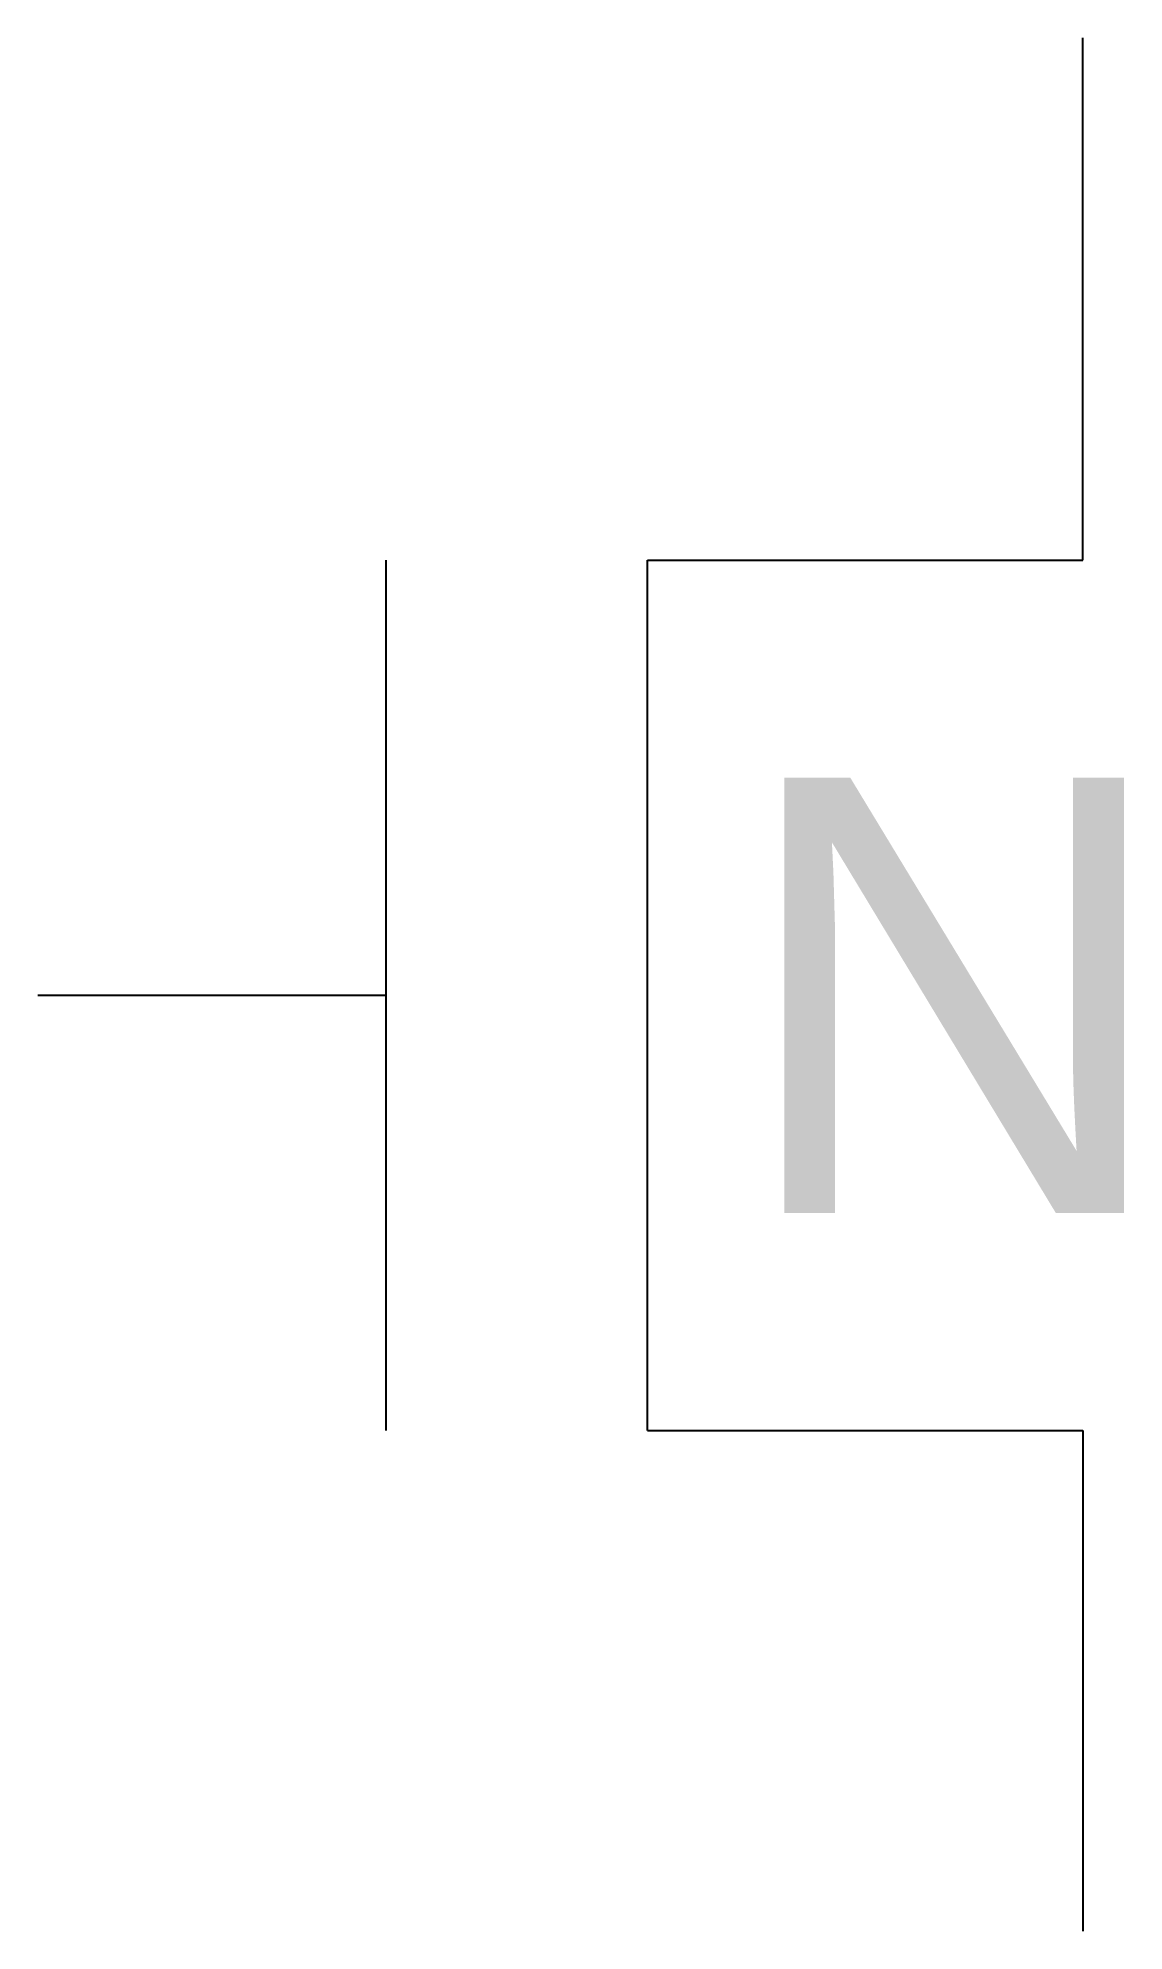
# Model space of a CAD drawing. Header units: millimetres. Extents: x 0 to 6.2, y -5.4 to 5.5.
import ezdxf
from ezdxf.enums import TextEntityAlignment as Align

# ---------------------------------------------------------------- set-up
doc = ezdxf.new("R2010")
doc.units = ezdxf.units.MM
doc.layers.get('0').update_dxf_attribs({"lineweight": 25, "true_color": 0xffffff})
doc.layers.add('OBJECT', color=7, linetype='Continuous', lineweight=25, true_color=0xffffff)
doc.styles.add('textstyle0', font='arial.ttf')

msp = doc.modelspace()

# ---------------------------------------------------------------- linework, layer by layer
for p, q in [((3.5, 2.5), (6, 2.5)), ((3.5, -2.5), (6, -2.5))]:
    msp.add_line(p, q)
at = {"layer": 'OBJECT'}
for p, q in [((6, 2.5), (6, 5.5)), ((2, -2.5), (2, 2.5)), ((3.5, -2.5), (3.5, 2.5)), ((2, 0), (0, 0)), ((6, -2.5), (6, -5.375))]:
    msp.add_line(p, q, dxfattribs=at)

# ---------------------------------------------------------------- texts
at = {"style": 'textstyle0'}
msp.add_text('N', height=2.5, dxfattribs=at).set_placement((4, 0), align=Align.MIDDLE_LEFT)

doc.saveas('drawing.dxf')
